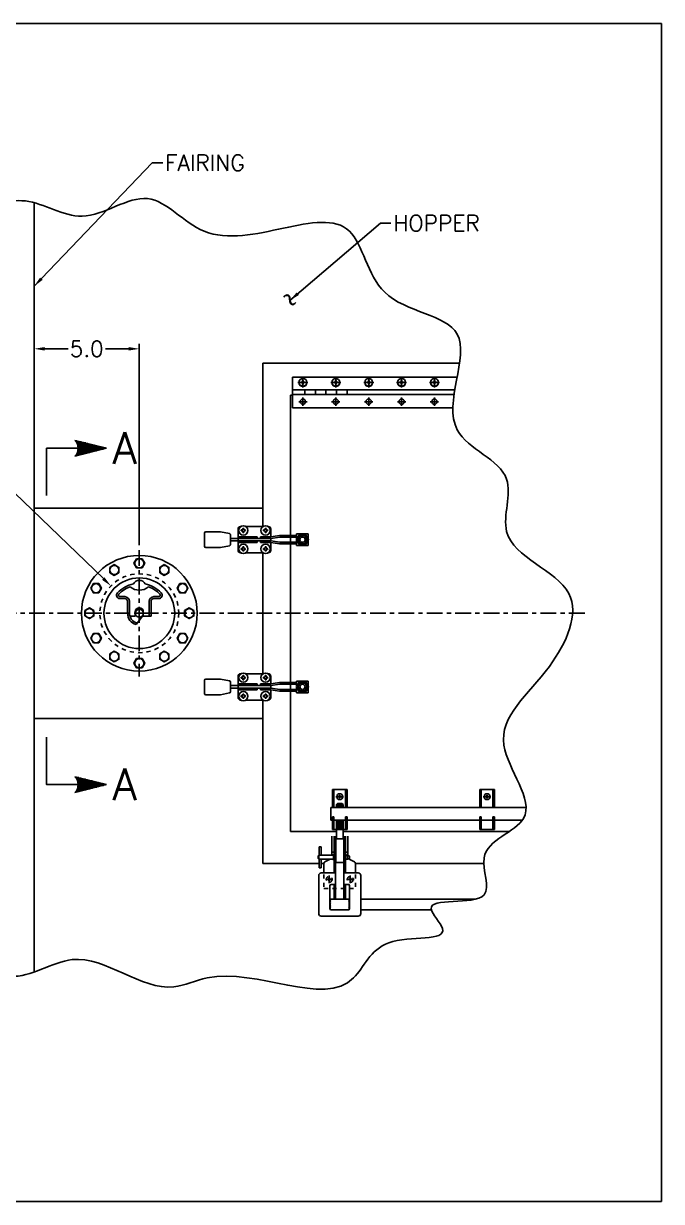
# Model space of a CAD drawing. Extents: x 0 to 235, y -192 to 68.
# Drawn here: x 219.85 to 235, y -112.75 to -84.75 of the extents above; entities that cross this region are included whole.
import ezdxf
from ezdxf.enums import TextEntityAlignment as Align

# ---------------------------------------------------------------- set-up
doc = ezdxf.new("R2010")
doc.units = 0
doc.header["$LTSCALE"] = 0.3
doc.header["$MEASUREMENT"] = 0
doc.linetypes.add('CENTER', pattern=[2, 1.25, -0.25, 0.25, -0.25])
doc.linetypes.add('HIDDEN', pattern=[0.375, 0.25, -0.125])
doc.layers.get('0').update_dxf_attribs({"linetype": 'CONTINUOUS'})
doc.layers.get('Defpoints').update_dxf_attribs({"linetype": 'CONTINUOUS'})
for name, color, linetype in [('1', 1, 'CONTINUOUS'), ('2', 6, 'CONTINUOUS'), ('HW', 6, 'CONTINUOUS'), ('NOTES', 2, 'CONTINUOUS')]:
    doc.layers.add(name, color=color, linetype=linetype)
doc.styles.add('130', font='ROMANS', dxfattribs={"height": 0.125})
doc.styles.add('250', font='ROMANS', dxfattribs={"height": 0.25})
doc.styles.add('ROMANS', font='ROMANS.shx')
doc.dimstyles.new('DECIMAL', dxfattribs={"dimtxt": 0.125, "dimasz": 0.15, "dimexe": 0.12, "dimexo": 0.12, "dimgap": 0.05, "dimtad": 0, "dimtih": 1, "dimtoh": 1, "dimzin": 4, "dimdsep": 46, "dimtxsty": 'ROMANS', "dimcen": 0.09, "dimclrd": 6, "dimclre": 6, "dimclrt": 256, "dimadec": 0, "dimazin": 0, "dimtfac": 0.72, "dimtofl": 0, "dimtmove": 0, "dimatfit": 3, "dimfxl": 1, "dimtolj": 1, "dimtzin": 4, "dimarcsym": 0})
doc.dimstyles.new('FRACTION', dxfattribs={"dimtxt": 0.125, "dimasz": 0.15, "dimexe": 0.12, "dimexo": 0.12, "dimgap": 0.05, "dimtad": 0, "dimtih": 1, "dimtoh": 1, "dimdec": 4, "dimzin": 4, "dimdsep": 46, "dimlunit": 5, "dimtxsty": 'ROMANS', "dimcen": 0.09, "dimclrd": 6, "dimclre": 6, "dimclrt": 256, "dimadec": 0, "dimazin": 0, "dimtfac": 0.72, "dimtdec": 4, "dimtofl": 0, "dimtmove": 0, "dimatfit": 3, "dimfxl": 1, "dimfrac": 2, "dimtolj": 1, "dimtzin": 4, "dimarcsym": 0})

# ---------------------------------------------------------------- blocks, each defined once
blk = doc.blocks.new('*X22')
at = {"color": 0}
for p, q in [((29.507, 25.392), (29.53, 25.392)), ((29.514, 25.384), (29.565, 25.384)), ((29.52, 25.375), (29.6, 25.375)), ((29.526, 25.366), (29.635, 25.366)), ((29.53, 25.358), (29.67, 25.358)), ((29.534, 25.2), (29.7, 25.2)), ((29.535, 25.349), (29.705, 25.349)), ((29.538, 25.34), (29.74, 25.34)), ((29.538, 25.209), (29.735, 25.209)), ((29.541, 25.331), (29.775, 25.331)), ((29.541, 25.218), (29.77, 25.218)), ((29.544, 25.323), (29.81, 25.323)), ((29.544, 25.226), (29.805, 25.226)), ((29.546, 25.314), (29.845, 25.314)), ((29.546, 25.235), (29.84, 25.235)), ((29.548, 25.305), (29.88, 25.305)), ((29.548, 25.244), (29.875, 25.244)), ((29.549, 25.296), (29.915, 25.296)), ((29.549, 25.253), (29.91, 25.253)), ((29.55, 25.288), (29.95, 25.288)), ((29.55, 25.279), (29.985, 25.279)), ((29.55, 25.27), (29.98, 25.27)), ((29.55, 25.261), (29.945, 25.261)), ((29.506, 25.156), (29.525, 25.156)), ((29.513, 25.165), (29.56, 25.165)), ((29.519, 25.174), (29.595, 25.174)), ((29.525, 25.183), (29.63, 25.183)), ((29.53, 25.191), (29.665, 25.191))]:
    blk.add_line(p, q, dxfattribs=at)
blk = doc.blocks.new('SARROW')
at = {"layer": '1', "color": 11}
for p, q in [((-0.05, 0.125), (0.45, 0)), ((0.45, 0), (-0.05, -0.125))]:
    blk.add_line(p, q, dxfattribs=at)
blk.add_lwpolyline([(0, 0), (-0.5, 0), (-0.5, -0.75)], dxfattribs=at)
blk.add_arc((-0.18, 0), 0.18, 316.017, 43.983, dxfattribs=at)
blk.add_blockref('*X22', (-29.55, -25.275), dxfattribs=at)
blk = doc.blocks.new('*D27')
at = {"layer": 'Defpoints', "color": 0, "transparency": 16777216}
for p in [(220.096, -92.482), (220.096, -97.268), (222.596, -97.268)]:
    blk.add_point(p, dxfattribs=at)
at = {"layer": 'NOTES', "color": 6, "lineweight": -2, "transparency": 16777216}
for p, q in [((220.096, -97.148), (220.096, -92.362)), ((222.596, -97.148), (222.596, -92.362)), ((220.346, -92.482), (220.903, -92.482)), ((222.346, -92.482), (221.789, -92.482))]:
    blk.add_line(p, q, dxfattribs=at)
at = {"layer": 'NOTES', "color": 6, "transparency": 16777216}
for points in [[(220.346, -92.44), (220.346, -92.523), (220.096, -92.482)], [(222.346, -92.44), (222.346, -92.523), (222.596, -92.482)]]:
    blk.add_solid(points, dxfattribs=at)
at = {"layer": 'NOTES', "transparency": 16777216, "insert": (221.346, -92.482), "char_height": 0.375, "attachment_point": 5, "style": 'ROMANS'}
blk.add_mtext('\\A1;5.0', dxfattribs=at)
blk = doc.blocks.new('*D28')
at = {"layer": 'Defpoints', "color": 0, "transparency": 16777216}
for p in [(221.921, -98.118), (223.271, -99.419)]:
    blk.add_point(p, dxfattribs=at)
at = {"layer": 'NOTES', "color": 6, "lineweight": -2, "transparency": 16777216}
for p, q in [((214.617, -91.642), (215.197, -91.642)), ((215.197, -91.642), (221.741, -97.945)), ((222.506, -98.768), (222.686, -98.768)), ((222.596, -98.858), (222.596, -98.678))]:
    blk.add_line(p, q, dxfattribs=at)
at = {"layer": 'NOTES', "color": 6, "transparency": 16777216}
blk.add_solid([(221.77, -97.915), (221.712, -97.975), (221.921, -98.118)], dxfattribs=at)
at = {"layer": 'NOTES', "transparency": 16777216, "insert": (212.808, -91.642), "char_height": 0.375, "attachment_point": 5, "style": 'ROMANS'}
blk.add_mtext('\\A1;CUT ∅3 3/4\\PIN HOPPER', dxfattribs=at)

msp = doc.modelspace()

# ---------------------------------------------------------------- linework, layer by layer
at = {"layer": '1', "color": 41}
for p, q in [((220.09602, -89.009213), (220.09602, -107.298153)), ((230.203358, -92.822489), (225.53352, -92.822489)), ((225.53352, -92.822489), (225.53352, -96.706)), ((226.232401, -93.156393), (230.145769, -93.156393)), ((226.232401, -93.156393), (226.232401, -93.88294)), ((226.474901, -93.232115), (226.474901, -93.25652)), ((226.482401, -93.16265), (226.482401, -93.404552)), ((226.489901, -93.232115), (226.489901, -93.25652)), ((227.256299, -93.232115), (227.256299, -93.25652)), ((227.263799, -93.16265), (227.263799, -93.404552)), ((227.271299, -93.232115), (227.271299, -93.25652)), ((228.037698, -93.232115), (228.037698, -93.25652)), ((228.045198, -93.16265), (228.045198, -93.404552)), ((228.052698, -93.232115), (228.052698, -93.25652)), ((228.819097, -93.232115), (228.819097, -93.25652)), ((228.826597, -93.16265), (228.826597, -93.404552)), ((228.834097, -93.232115), (228.834097, -93.25652)), ((229.600495, -93.232115), (229.600495, -93.25652)), ((229.607995, -93.16265), (229.607995, -93.404552)), ((229.615495, -93.232115), (229.615495, -93.25652)), ((226.232401, -93.457582), (230.091197, -93.457582)), ((226.363642, -93.284838), (226.601124, -93.284838)), ((226.435496, -93.27152), (226.459901, -93.27152)), ((226.435496, -93.28652), (226.459901, -93.28652)), ((226.474901, -93.30152), (226.474901, -93.325924)), ((226.489901, -93.30152), (226.489901, -93.325924)), ((226.504901, -93.27152), (226.529305, -93.27152)), ((226.504901, -93.28652), (226.529305, -93.28652)), ((226.530901, -93.457582), (226.530901, -93.566562)), ((226.780901, -93.457582), (226.780901, -93.566562)), ((227.030901, -93.457582), (227.030901, -93.566562)), ((227.14504, -93.284838), (227.382523, -93.284838)), ((227.216895, -93.27152), (227.241299, -93.27152)), ((227.216895, -93.28652), (227.241299, -93.28652)), ((227.256299, -93.30152), (227.256299, -93.325924)), ((227.271299, -93.30152), (227.271299, -93.325924)), ((227.280901, -93.457582), (227.280901, -93.566562)), ((227.286299, -93.27152), (227.310704, -93.27152)), ((227.286299, -93.28652), (227.310704, -93.28652)), ((227.530901, -93.457582), (227.530901, -93.566562)), ((227.926439, -93.284838), (228.163921, -93.284838)), ((227.998294, -93.27152), (228.022698, -93.27152)), ((227.998294, -93.28652), (228.022698, -93.28652)), ((228.037698, -93.30152), (228.037698, -93.325924)), ((228.052698, -93.30152), (228.052698, -93.325924)), ((228.067698, -93.27152), (228.092102, -93.27152)), ((228.067698, -93.28652), (228.092102, -93.28652)), ((228.707838, -93.284838), (228.94532, -93.284838)), ((228.779693, -93.27152), (228.804097, -93.27152)), ((228.779693, -93.28652), (228.804097, -93.28652)), ((228.819097, -93.30152), (228.819097, -93.325924)), ((228.834097, -93.30152), (228.834097, -93.325924)), ((228.849097, -93.27152), (228.873501, -93.27152)), ((228.849097, -93.28652), (228.873501, -93.28652)), ((229.489237, -93.284838), (229.726719, -93.284838)), ((229.561091, -93.27152), (229.585495, -93.27152)), ((229.561091, -93.28652), (229.585495, -93.28652)), ((229.600495, -93.30152), (229.600495, -93.325924)), ((229.615495, -93.30152), (229.615495, -93.325924)), ((229.630495, -93.27152), (229.6549, -93.27152)), ((229.630495, -93.28652), (229.6549, -93.28652)), ((226.187401, -93.580707), (226.187401, -96.916)), ((226.187401, -93.580707), (226.232401, -93.580707)), ((226.232401, -93.566562), (230.074418, -93.566562)), ((226.382543, -93.738699), (226.580194, -93.738699)), ((226.482401, -93.638872), (226.482401, -93.841198)), ((227.163941, -93.738699), (227.361593, -93.738699)), ((227.263799, -93.638872), (227.263799, -93.841198)), ((227.94534, -93.738699), (228.142992, -93.738699)), ((228.045198, -93.638872), (228.045198, -93.841198)), ((228.726739, -93.738699), (228.924391, -93.738699)), ((228.826597, -93.638872), (228.826597, -93.841198)), ((229.508137, -93.738699), (229.705789, -93.738699)), ((229.607995, -93.638872), (229.607995, -93.841198)), ((226.232401, -93.88294), (230.046115, -93.88294)), ((225.53352, -96.2685), (220.09602, -96.2685)), ((224.14602, -97.176), (224.14602, -96.861)), ((224.518058, -96.831), (224.17602, -96.831)), ((224.523925, -96.831579), (224.735052, -96.873687)), ((224.94102, -97.2685), (224.94102, -96.7685)), ((225.006491, -96.706), (225.00352, -96.706)), ((225.536491, -96.706), (225.12555, -96.706)), ((225.65852, -96.706), (225.65555, -96.706)), ((225.72102, -96.948024), (225.72102, -96.7685)), ((226.33102, -97.010987), (226.33102, -96.8785)), ((226.61102, -96.8785), (226.33102, -96.8785)), ((226.61102, -97.010987), (226.61102, -96.8785)), ((224.759184, -97.133892), (224.759184, -96.903107)), ((225.72102, -96.9885), (224.759184, -96.9885)), ((225.72102, -97.0485), (224.759184, -97.0485)), ((225.392833, -96.9485), (224.953777, -96.9485)), ((224.953777, -96.9885), (224.953777, -96.9485)), ((224.953777, -97.0885), (224.953777, -97.0485)), ((225.392833, -97.0885), (224.953777, -97.0885)), ((225.392833, -96.9885), (225.392833, -96.9485)), ((225.392833, -97.0885), (225.392833, -97.0485)), ((225.47102, -96.9885), (225.47102, -96.9485)), ((225.717945, -96.9485), (225.47102, -96.9485)), ((225.47102, -97.0885), (225.47102, -97.0485)), ((225.717945, -97.0885), (225.47102, -97.0885)), ((225.717945, -96.9485), (225.928073, -96.916)), ((225.717945, -97.0885), (225.928073, -97.121)), ((225.72102, -96.9885), (225.931148, -96.956)), ((225.72102, -97.0485), (225.72102, -96.9885)), ((225.72102, -97.0485), (225.931148, -97.081)), ((225.72102, -97.2685), (225.72102, -97.088975)), ((226.33102, -96.916), (225.928073, -96.916)), ((226.33102, -97.121), (225.928073, -97.121)), ((226.33102, -96.956), (225.931148, -96.956)), ((226.33102, -97.081), (225.931148, -97.081)), ((226.187401, -96.956), (226.187401, -97.081)), ((226.187401, -97.081), (226.187401, -96.956)), ((226.187401, -97.121), (226.187401, -100.416)), ((226.33102, -97.1585), (226.33102, -97.026013)), ((226.61102, -97.1585), (226.33102, -97.1585)), ((226.61102, -97.1585), (226.61102, -97.026013)), ((224.518058, -97.206), (224.17602, -97.206)), ((224.735052, -97.163313), (224.523925, -97.20542)), ((225.006491, -97.331), (225.00352, -97.331)), ((225.536491, -97.331), (225.12555, -97.331)), ((225.53352, -97.331), (225.53352, -100.206)), ((225.65852, -97.331), (225.65555, -97.331)), ((225.006491, -100.206), (225.00352, -100.206)), ((225.536491, -100.206), (225.12555, -100.206)), ((225.65852, -100.206), (225.65555, -100.206)), ((224.14602, -100.361), (224.14602, -100.676)), ((224.518058, -100.331), (224.17602, -100.331)), ((224.735052, -100.373687), (224.523925, -100.331579)), ((224.759184, -100.403107), (224.759184, -100.633892)), ((225.72102, -100.4885), (224.759184, -100.4885)), ((224.94102, -100.2685), (224.94102, -100.7685)), ((225.392833, -100.4485), (224.953777, -100.4485)), ((224.953777, -100.4485), (224.953777, -100.4885)), ((225.392833, -100.4485), (225.392833, -100.4885)), ((225.47102, -100.4485), (225.47102, -100.4885)), ((225.717945, -100.4485), (225.47102, -100.4485)), ((225.717945, -100.4485), (225.928073, -100.416)), ((225.72102, -100.2685), (225.72102, -100.448024)), ((225.72102, -100.4885), (225.931148, -100.456)), ((225.72102, -100.4885), (225.72102, -100.5485)), ((226.33102, -100.416), (225.928073, -100.416)), ((226.33102, -100.456), (225.931148, -100.456)), ((226.187401, -100.456), (226.187401, -100.581)), ((226.187401, -100.456), (226.187401, -100.581)), ((226.33102, -100.3785), (226.33102, -100.510987)), ((226.61102, -100.3785), (226.33102, -100.3785)), ((226.61102, -100.3785), (226.61102, -100.510987)), ((224.518058, -100.706), (224.17602, -100.706)), ((224.523925, -100.70542), (224.735052, -100.663313)), ((225.72102, -100.5485), (224.759184, -100.5485)), ((224.953777, -100.5485), (224.953777, -100.5885)), ((225.392833, -100.5885), (224.953777, -100.5885)), ((225.392833, -100.5485), (225.392833, -100.5885)), ((225.47102, -100.5485), (225.47102, -100.5885)), ((225.717945, -100.5885), (225.47102, -100.5885)), ((225.717945, -100.5885), (225.928073, -100.621)), ((225.72102, -100.5485), (225.931148, -100.581)), ((225.72102, -100.588975), (225.72102, -100.7685)), ((226.33102, -100.621), (225.928073, -100.621)), ((226.33102, -100.581), (225.931148, -100.581)), ((226.187401, -100.621), (226.187401, -103.956157)), ((226.33102, -100.526013), (226.33102, -100.6585)), ((226.61102, -100.6585), (226.33102, -100.6585)), ((226.61102, -100.526013), (226.61102, -100.6585)), ((225.006491, -100.831), (225.00352, -100.831)), ((225.536491, -100.831), (225.12555, -100.831)), ((225.53352, -100.831), (225.53352, -104.714511)), ((225.65852, -100.831), (225.65555, -100.831)), ((225.53352, -101.2685), (220.09602, -101.2685)), ((227.182401, -102.953657), (227.182401, -103.386157)), ((227.182401, -102.953657), (227.532401, -102.953657)), ((227.217401, -102.953657), (227.217401, -103.386157)), ((227.497401, -102.953657), (227.497401, -103.386157)), ((227.532401, -102.953657), (227.532401, -103.386157)), ((230.682401, -102.953657), (231.032401, -102.953657)), ((230.682401, -102.953657), (230.682401, -103.386157)), ((230.717401, -102.953657), (230.717401, -103.386157)), ((230.997401, -102.953657), (230.997401, -103.386157)), ((231.032401, -102.953657), (231.032401, -103.386157)), ((227.268331, -103.128657), (227.446443, -103.128657)), ((227.279401, -103.317264), (227.304401, -103.292264)), ((227.279401, -103.386157), (227.279401, -103.317264)), ((227.279401, -103.317264), (227.435401, -103.317264)), ((227.304401, -103.292264), (227.410401, -103.292264)), ((227.322223, -103.123032), (227.340526, -103.123032)), ((227.322223, -103.134282), (227.340526, -103.134282)), ((227.351776, -103.111782), (227.351776, -103.093479)), ((227.351776, -103.163835), (227.351776, -103.145532)), ((227.363026, -103.111782), (227.363026, -103.093479)), ((227.363026, -103.163835), (227.363026, -103.145532)), ((227.374276, -103.123032), (227.392579, -103.123032)), ((227.374276, -103.134282), (227.392579, -103.134282)), ((227.435401, -103.317264), (227.410401, -103.292264)), ((227.435401, -103.386157), (227.435401, -103.317264)), ((230.768331, -103.128657), (230.946443, -103.128657)), ((230.822223, -103.123032), (230.840526, -103.123032)), ((230.822223, -103.134282), (230.840526, -103.134282)), ((230.851776, -103.111782), (230.851776, -103.093479)), ((230.851776, -103.163835), (230.851776, -103.145532)), ((230.863026, -103.111782), (230.863026, -103.093479)), ((230.863026, -103.163835), (230.863026, -103.145532)), ((230.874276, -103.123032), (230.892579, -103.123032)), ((230.874276, -103.134282), (230.892579, -103.134282)), ((227.142401, -103.386157), (231.784922, -103.386157)), ((227.142401, -103.386157), (227.142401, -103.686157)), ((227.279401, -103.367264), (227.435401, -103.367264)), ((227.300345, -103.342264), (227.417192, -103.342264)), ((227.142401, -103.686157), (227.182401, -103.686157)), ((227.182401, -103.607236), (227.182401, -103.906157)), ((227.182401, -103.607236), (227.217401, -103.607236)), ((227.217401, -103.607236), (227.217401, -103.906157)), ((227.217401, -103.686157), (227.497401, -103.686157)), ((227.279401, -104.127264), (227.279401, -103.686157)), ((227.279401, -103.712264), (227.435401, -103.712264)), ((227.279401, -103.762264), (227.435401, -103.762264)), ((227.279401, -103.812264), (227.435401, -103.812264)), ((227.279401, -103.862264), (227.435401, -103.862264)), ((227.294911, -103.737264), (227.418446, -103.737264)), ((227.294911, -103.787264), (227.418446, -103.787264)), ((227.294911, -103.837264), (227.418446, -103.837264)), ((227.435401, -104.127264), (227.435401, -103.686157)), ((227.497401, -103.607236), (227.497401, -103.906157)), ((227.497401, -103.607236), (227.532401, -103.607236)), ((227.532401, -103.607236), (227.532401, -103.906157)), ((227.532401, -103.686157), (230.682401, -103.686157)), ((227.532401, -103.686157), (227.572401, -103.686157)), ((230.682401, -103.607236), (230.682401, -103.906157)), ((230.682401, -103.607236), (230.717401, -103.607236)), ((230.717401, -103.607236), (230.717401, -103.906157)), ((230.717401, -103.686157), (230.997401, -103.686157)), ((230.997401, -103.607236), (230.997401, -103.906157)), ((230.997401, -103.607236), (231.032401, -103.607236)), ((231.032401, -103.607236), (231.032401, -103.906157)), ((231.032401, -103.686157), (231.697154, -103.686157)), ((226.187401, -103.956157), (227.279401, -103.956157)), ((227.167401, -104.064764), (227.167401, -104.519764)), ((227.182401, -103.906157), (227.277401, -103.906157)), ((227.222401, -104.067264), (227.222401, -104.942264)), ((227.259901, -104.067264), (227.259901, -105.567264)), ((227.263901, -104.692264), (227.263901, -104.127264)), ((227.263901, -104.127264), (227.450901, -104.127264)), ((227.279401, -103.912264), (227.435401, -103.912264)), ((227.294911, -103.887264), (227.418446, -103.887264)), ((227.435401, -103.956157), (231.382699, -103.956157)), ((227.437401, -103.906157), (227.532401, -103.906157)), ((227.450901, -104.692264), (227.450901, -104.127264)), ((227.454901, -104.067264), (227.454901, -105.567264)), ((227.492401, -104.067264), (227.492401, -104.942264)), ((227.547401, -104.064764), (227.547401, -104.522173)), ((230.682401, -103.906157), (231.032401, -103.906157)), ((226.869901, -104.317264), (226.869901, -104.519764)), ((226.869901, -104.317264), (226.914901, -104.317264)), ((226.914901, -104.317264), (226.914901, -104.519764)), ((226.869901, -104.714511), (225.53352, -104.714511)), ((226.862401, -104.519764), (226.847401, -104.534764)), ((226.847401, -104.534764), (226.847401, -104.599764)), ((226.847401, -104.599764), (226.862401, -104.614764)), ((226.862401, -104.519764), (227.207401, -104.519764)), ((226.862401, -104.519764), (226.862401, -104.614764)), ((226.862401, -104.614764), (227.207401, -104.614764)), ((226.869901, -104.614764), (226.869901, -104.817264)), ((226.914901, -104.614764), (226.914901, -104.817264)), ((226.982484, -104.714511), (226.914901, -104.714511)), ((226.982401, -104.717243), (226.982401, -104.944214)), ((227.006844, -104.677212), (227.128453, -104.614764)), ((227.167401, -104.444764), (227.222401, -104.444764)), ((227.207401, -104.494764), (227.207401, -104.639764)), ((227.207401, -104.494764), (227.222401, -104.494764)), ((227.207401, -104.639764), (227.222401, -104.639764)), ((227.263901, -104.692264), (227.450901, -104.692264)), ((227.492401, -104.444764), (227.547401, -104.444764)), ((227.541241, -104.519764), (227.541241, -104.614764)), ((227.541241, -104.519764), (227.592401, -104.539764)), ((227.541241, -104.614764), (227.592401, -104.594764)), ((227.707957, -104.677212), (227.566851, -104.604752)), ((227.592401, -104.539764), (227.592401, -104.594764)), ((230.778294, -104.714511), (227.732318, -104.714511)), ((227.732401, -104.717243), (227.732401, -104.944214)), ((226.869901, -104.817264), (226.914901, -104.817264)), ((226.857401, -105.002264), (226.857401, -105.907264)), ((227.018331, -105.094764), (227.196443, -105.094764)), ((227.072223, -105.089139), (227.090526, -105.089139)), ((227.072223, -105.100389), (227.090526, -105.100389)), ((227.101776, -105.077889), (227.101776, -105.059586)), ((227.101776, -105.129942), (227.101776, -105.111639)), ((227.107401, -105.186405), (227.107401, -105.004979)), ((227.113026, -105.077889), (227.113026, -105.059586)), ((227.113026, -105.129942), (227.113026, -105.111639)), ((227.122401, -105.247264), (227.122401, -105.787264)), ((227.124276, -105.089139), (227.142579, -105.089139)), ((227.124276, -105.100389), (227.142579, -105.100389)), ((227.222401, -105.217264), (227.222401, -105.567264)), ((227.492401, -105.217264), (227.492401, -105.567264)), ((227.518331, -105.094764), (227.696443, -105.094764)), ((227.572223, -105.089139), (227.590526, -105.089139)), ((227.572223, -105.100389), (227.590526, -105.100389)), ((227.592401, -105.247264), (227.592401, -105.787264)), ((227.601776, -105.077889), (227.601776, -105.059586)), ((227.601776, -105.129942), (227.601776, -105.111639)), ((227.607401, -105.186405), (227.607401, -105.004979)), ((227.613026, -105.077889), (227.613026, -105.059586)), ((227.613026, -105.129942), (227.613026, -105.111639)), ((227.624276, -105.089139), (227.642579, -105.089139)), ((227.624276, -105.100389), (227.642579, -105.100389)), ((227.857401, -105.002264), (227.857401, -105.907264))]:
    msp.add_line(p, q, dxfattribs=at)
at = {"layer": '1', "color": 4, "linetype": 'CENTER'}
msp.add_line((222.59602, -97.2685), (222.59602, -100.2685), dxfattribs=at)
msp.add_line((222.59602, -97.2685), (222.59602, -100.2685), dxfattribs=at)
at = {"layer": '1', "color": 41, "linetype": 'CENTER'}
for p, q in [((227.492401, -104.614764), (227.541241, -104.614764)), ((227.522401, -104.519764), (227.541241, -104.519764))]:
    msp.add_line(p, q, dxfattribs=at)
at = {"layer": '1', "color": 41, "linetype": 'Continuous'}
for p, q in [((226.917401, -104.942264), (227.259901, -104.942264)), ((227.454901, -104.942264), (227.797401, -104.942264)), ((227.152401, -105.217264), (227.259901, -105.217264)), ((227.454901, -105.217264), (227.562401, -105.217264)), ((227.122401, -105.567264), (227.592401, -105.567264)), ((227.152401, -105.817264), (227.562401, -105.817264)), ((227.857401, -105.567264), (230.575325, -105.567264)), ((227.857401, -105.817264), (229.535157, -105.817264)), ((226.917401, -105.967264), (227.797401, -105.967264))]:
    msp.add_line(p, q, dxfattribs=at)
at = {"layer": '1', "color": 41, "linetype": 'HIDDEN'}
for p, q in [((226.982401, -104.974412), (226.982401, -105.314764)), ((227.732401, -104.974412), (227.732401, -105.314764)), ((226.982401, -105.314764), (227.732401, -105.314764)), ((227.122401, -105.567264), (227.120656, -105.567264)), ((227.492401, -105.567264), (227.491157, -105.567264)), ((227.592401, -105.567264), (227.594145, -105.567264)), ((227.857401, -105.567264), (227.857325, -105.567264)), ((227.857401, -105.817264), (227.857325, -105.817264))]:
    msp.add_line(p, q, dxfattribs=at)
at = {"layer": '1', "color": 6}
for points in [[(221.89198, -97.676418), (221.89198, -97.803771), (222.00227, -97.867447), (222.11256, -97.803771), (222.11256, -97.676418), (222.00227, -97.612742)], [(222.532344, -97.47071), (222.468668, -97.581), (222.532344, -97.69129), (222.659696, -97.69129), (222.723372, -97.581), (222.659696, -97.47071)], [(223.18977, -97.612742), (223.07948, -97.676418), (223.07948, -97.803771), (223.18977, -97.867447), (223.30006, -97.803771), (223.30006, -97.676418)], [(221.440263, -98.17475), (221.503939, -98.28504), (221.631291, -98.28504), (221.694967, -98.17475), (221.631291, -98.06446), (221.503939, -98.06446)], [(223.688101, -98.06446), (223.560749, -98.06446), (223.497073, -98.17475), (223.560749, -98.28504), (223.688101, -98.28504), (223.751778, -98.17475)], [(221.29823, -98.832176), (221.40852, -98.895852), (221.51881, -98.832176), (221.51881, -98.704824), (221.40852, -98.641148), (221.29823, -98.704824)], [(223.89381, -98.704824), (223.78352, -98.641148), (223.67323, -98.704824), (223.67323, -98.832176), (223.78352, -98.895852), (223.89381, -98.832176)], [(221.503939, -99.47254), (221.631291, -99.47254), (221.694967, -99.36225), (221.631291, -99.25196), (221.503939, -99.25196), (221.440263, -99.36225)], [(223.751778, -99.36225), (223.688101, -99.25196), (223.560749, -99.25196), (223.497073, -99.36225), (223.560749, -99.47254), (223.688101, -99.47254)], [(222.00227, -99.924257), (222.11256, -99.860581), (222.11256, -99.733229), (222.00227, -99.669553), (221.89198, -99.733229), (221.89198, -99.860581)], [(223.30006, -99.860581), (223.30006, -99.733229), (223.18977, -99.669553), (223.07948, -99.733229), (223.07948, -99.860581), (223.18977, -99.924257)], [(222.659696, -100.06629), (222.723372, -99.956), (222.659696, -99.84571), (222.532344, -99.84571), (222.468668, -99.956), (222.532344, -100.06629)]]:
    msp.add_lwpolyline(points, close=True, dxfattribs=at)
at = {"layer": '1', "color": 41}
for centre, radius in [((226.482401, -93.27902), 0.0935), ((227.263799, -93.27902), 0.0935), ((228.045198, -93.27902), 0.0935), ((228.826597, -93.27902), 0.0935), ((229.607995, -93.27902), 0.0935), ((226.482401, -93.738699), 0.0625), ((227.263799, -93.738699), 0.0625), ((228.045198, -93.738699), 0.0625), ((228.826597, -93.738699), 0.0625), ((229.607995, -93.738699), 0.0625), ((227.357401, -103.128657), 0.070125), ((230.857401, -103.128657), 0.070125)]:
    msp.add_circle(centre, radius, dxfattribs=at)
at = {"layer": '1', "color": 6}
for centre in [(222.00227, -97.740095), (222.59602, -97.581), (223.18977, -97.740095), (221.567615, -98.17475), (223.624425, -98.17475), (221.40852, -98.7685), (223.78352, -98.7685), (221.567615, -99.36225), (223.624425, -99.36225), (222.00227, -99.796905), (222.59602, -99.956), (223.18977, -99.796905)]:
    msp.add_circle(centre, 0.11029, dxfattribs=at)
at = {"layer": '1', "color": 41, "linetype": 'HIDDEN'}
for centre in [(227.107401, -105.094764), (227.607401, -105.094764)]:
    msp.add_circle(centre, 0.070125, dxfattribs=at)
at = {"layer": '1', "color": 41}
for centre, radius, start, end in [((226.482401, -93.27902), 0.0475, 80.9152797, 99.0847203), ((227.263799, -93.27902), 0.0475, 80.9152797, 99.0847203), ((228.045198, -93.27902), 0.0475, 80.9152797, 99.0847203), ((228.826597, -93.27902), 0.0475, 80.9152797, 99.0847203), ((229.607995, -93.27902), 0.0475, 80.9152797, 99.0847203), ((226.482401, -93.284838), 0.0935, 180, 0), ((226.482401, -93.27902), 0.0475, 170.9152797, 189.0847203), ((226.459901, -93.25652), 0.015, 270, 0), ((226.459901, -93.30152), 0.015, 0, 90), ((226.482401, -93.27902), 0.0475, 260.9152797, 279.0847203), ((226.504901, -93.25652), 0.015, 180, 270), ((226.504901, -93.30152), 0.015, 90, 180), ((226.482401, -93.27902), 0.0475, 350.9152797, 9.0847203), ((227.263799, -93.284838), 0.0935, 180, 0), ((227.263799, -93.27902), 0.0475, 170.9152797, 189.0847203), ((227.241299, -93.25652), 0.015, 270, 0), ((227.241299, -93.30152), 0.015, 0, 90), ((227.263799, -93.27902), 0.0475, 260.9152797, 279.0847203), ((227.286299, -93.25652), 0.015, 180, 270), ((227.286299, -93.30152), 0.015, 90, 180), ((227.263799, -93.27902), 0.0475, 350.9152797, 9.0847203), ((228.045198, -93.284838), 0.0935, 180, 0), ((228.045198, -93.27902), 0.0475, 170.9152797, 189.0847203), ((228.022698, -93.25652), 0.015, 270, 0), ((228.022698, -93.30152), 0.015, 0, 90), ((228.045198, -93.27902), 0.0475, 260.9152797, 279.0847203), ((228.067698, -93.25652), 0.015, 180, 270), ((228.067698, -93.30152), 0.015, 90, 180), ((228.045198, -93.27902), 0.0475, 350.9152797, 9.0847203), ((228.826597, -93.284838), 0.0935, 180, 0), ((228.826597, -93.27902), 0.0475, 170.9152797, 189.0847203), ((228.804097, -93.25652), 0.015, 270, 0), ((228.804097, -93.30152), 0.015, 0, 90), ((228.826597, -93.27902), 0.0475, 260.9152797, 279.0847203), ((228.849097, -93.25652), 0.015, 180, 270), ((228.849097, -93.30152), 0.015, 90, 180), ((228.826597, -93.27902), 0.0475, 350.9152797, 9.0847203), ((229.607995, -93.284838), 0.0935, 180, 0), ((229.607995, -93.27902), 0.0475, 170.9152797, 189.0847203), ((229.585495, -93.25652), 0.015, 270, 0), ((229.585495, -93.30152), 0.015, 0, 90), ((229.607995, -93.27902), 0.0475, 260.9152797, 279.0847203), ((229.630495, -93.25652), 0.015, 180, 270), ((229.630495, -93.30152), 0.015, 90, 180), ((229.607995, -93.27902), 0.0475, 350.9152797, 9.0847203), ((224.17602, -96.861), 0.03, 90, 180), ((224.518058, -96.861), 0.03, 78.7207841, 90), ((224.729184, -96.903107), 0.03, 0, 78.7207841), ((225.00352, -96.7685), 0.0625, 90, 180), ((225.65852, -96.7685), 0.0625, 0, 90), ((224.729184, -97.133892), 0.03, 281.2792159, 0), ((224.17602, -97.176), 0.03, 180, 270), ((224.518058, -97.176), 0.03, 270, 281.2792159), ((225.00352, -97.2685), 0.0625, 180, 270), ((225.65852, -97.2685), 0.0625, 270, 0), ((225.00352, -100.2685), 0.0625, 90, 180), ((225.65852, -100.2685), 0.0625, 0, 90), ((224.17602, -100.361), 0.03, 90, 180), ((224.518058, -100.361), 0.03, 78.7207841, 90), ((224.729184, -100.403107), 0.03, 360, 78.7207841), ((224.17602, -100.676), 0.03, 180, 270), ((224.518058, -100.676), 0.03, 270, 281.2792159), ((224.729184, -100.633892), 0.03, 281.2792159, 360), ((225.00352, -100.7685), 0.0625, 180, 270), ((225.65852, -100.7685), 0.0625, 270, 0), ((227.357401, -103.128657), 0.035625, 170.9152797, 189.0847203), ((227.340526, -103.111782), 0.01125, 270, 0), ((227.340526, -103.145532), 0.01125, 0, 90), ((227.357401, -103.128657), 0.035625, 80.9152797, 99.0847203), ((227.357401, -103.128657), 0.035625, 260.9152797, 279.0847203), ((227.374276, -103.111782), 0.01125, 180, 270), ((227.374276, -103.145532), 0.01125, 90, 180), ((227.357401, -103.128657), 0.035625, 350.9152797, 9.0847203), ((230.857401, -103.128657), 0.035625, 170.9152797, 189.0847203), ((230.840526, -103.111782), 0.01125, 270, 0), ((230.840526, -103.145532), 0.01125, 0, 90), ((230.857401, -103.128657), 0.035625, 80.9152797, 99.0847203), ((230.857401, -103.128657), 0.035625, 260.9152797, 279.0847203), ((230.874276, -103.111782), 0.01125, 180, 270), ((230.874276, -103.145532), 0.01125, 90, 180), ((230.857401, -103.128657), 0.035625, 350.9152797, 9.0847203), ((227.027401, -104.717243), 0.045, 117.1811111, 180), ((227.507401, -104.519764), 0.015, 0, 180), ((227.507401, -104.501191), 0.023874, 231.0759089, 308.9240911), ((227.687401, -104.717243), 0.045, 0, 62.8188889), ((226.917401, -105.002264), 0.06, 90, 180), ((227.797401, -105.002264), 0.06, 0, 90), ((227.107401, -105.094764), 0.035625, 170.9152797, 189.0847203), ((227.090526, -105.077889), 0.01125, 270, 0), ((227.090526, -105.111639), 0.01125, 0, 90), ((227.107401, -105.094764), 0.035625, 80.9152797, 99.0847203), ((227.107401, -105.094764), 0.035625, 260.9152797, 279.0847203), ((227.124276, -105.077889), 0.01125, 180, 270), ((227.124276, -105.111639), 0.01125, 90, 180), ((227.152401, -105.247264), 0.03, 90, 180), ((227.107401, -105.094764), 0.035625, 350.9152797, 9.0847203), ((227.562401, -105.247264), 0.03, 0, 90), ((227.607401, -105.094764), 0.035625, 170.9152797, 189.0847203), ((227.590526, -105.077889), 0.01125, 270, 0), ((227.590526, -105.111639), 0.01125, 0, 90), ((227.607401, -105.094764), 0.035625, 80.9152797, 99.0847203), ((227.607401, -105.094764), 0.035625, 260.9152797, 279.0847203), ((227.624276, -105.077889), 0.01125, 180, 270), ((227.624276, -105.111639), 0.01125, 90, 180), ((227.607401, -105.094764), 0.035625, 350.9152797, 9.0847203), ((227.149475, -105.5442), 0.027101, 177.4700145, 265.0237143), ((227.565326, -105.5442), 0.027101, 274.9762857, 2.5299855), ((227.149475, -105.574719), 0.027101, 177.4700145, 265.0237143), ((227.149475, -105.60422), 0.027101, 177.4700145, 265.0237143), ((227.149475, -105.63372), 0.027101, 177.4700145, 265.0237143), ((227.149475, -105.664239), 0.027101, 177.4700145, 265.0237143), ((227.149475, -105.72029), 0.027101, 94.9762857, 182.5299855), ((227.149475, -105.750808), 0.027101, 94.9762857, 182.5299855), ((227.149475, -105.780309), 0.027101, 94.9762857, 182.5299855), ((227.152401, -105.787264), 0.03, 180, 270), ((227.149475, -105.80981), 0.027101, 94.9762857, 156.0412001), ((227.149475, -105.840328), 0.027101, 94.9762857, 109.4710563), ((227.562401, -105.787264), 0.03, 270, 0), ((227.565326, -105.574719), 0.027101, 274.9762857, 2.5299855), ((227.565326, -105.60422), 0.027101, 274.9762857, 2.5299855), ((227.565326, -105.63372), 0.027101, 274.9762857, 2.5299855), ((227.565326, -105.664239), 0.027101, 274.9762857, 2.5299855), ((227.565326, -105.72029), 0.027101, 357.4700145, 85.0237143), ((227.565326, -105.750808), 0.027101, 357.4700145, 85.0237143), ((227.565326, -105.780309), 0.027101, 357.4700145, 85.0237143), ((227.565326, -105.80981), 0.027101, 23.9587999, 85.0237143), ((227.565326, -105.840328), 0.027101, 70.5289437, 85.0237143), ((226.917401, -105.907264), 0.06, 180, 270), ((227.797401, -105.907264), 0.06, 270, 0)]:
    msp.add_arc(centre, radius, start, end, dxfattribs=at)
msp.add_open_spline([(218.54852, -107.103294), (218.865336, -107.158787), (219.707592, -107.689184), (221.306866, -106.423077), (222.898157, -108.002908), (225.015095, -106.962529), (227.507723, -108.470901), (228.234866, -106.27801), (230.261463, -106.648914), (229.050815, -105.409006), (231.261631, -105.882836), (230.414913, -104.259644), (232.450421, -103.733183), (230.582765, -101.62168), (232.399397, -100.297503), (233.394786, -97.979289), (230.868909, -97.292094), (231.730716, -95.269047), (229.347347, -94.568755), (230.99639, -91.708279), (228.111616, -91.590335), (227.726399, -88.500312), (224.49669, -90.636793), (222.847938, -88.421361), (221.290315, -89.707681), (219.894708, -88.705053), (218.997764, -89.119708), (218.54852, -89.317658)], degree=3, knots=[2.632773385, 2.632773385, 2.632773385, 2.632773385, 4.655178626, 7.702115803, 12.701169915, 14.343363631, 21.29740617, 23.656860321, 26.2987979, 27.365657414, 29.963126448, 31.719559145, 34.374697427, 37.983150978, 42.302528409, 45.8888963, 50.070244281, 52.546986398, 55.868556242, 60.422576128, 64.401340002, 67.75602636, 74.663029503, 77.757208049, 80.980195541, 83.766458462, 86.55196549, 86.55196549, 86.55196549, 86.55196549], dxfattribs=at)
at = {"layer": '2'}
for p, q in [((222.135579, -98.373507), (222.251185, -98.373507)), ((222.135579, -98.418507), (222.251185, -98.418507)), ((222.316185, -98.768001), (222.316185, -98.483507)), ((222.361185, -98.768081), (222.361185, -98.483507)), ((222.830856, -98.838507), (222.830856, -98.483507)), ((222.875856, -98.838507), (222.875856, -98.483507)), ((222.940856, -98.373507), (223.056462, -98.373507)), ((222.940856, -98.418507), (223.056462, -98.418507)), ((222.371862, -98.838507), (222.501121, -98.838507)), ((222.501121, -98.72762), (222.501121, -98.838507)), ((222.518488, -99.03738), (222.669185, -98.838507)), ((222.669185, -98.838507), (222.875856, -98.838507)), ((222.691019, -98.731503), (222.691019, -98.838507))]:
    msp.add_line(p, q, dxfattribs=at)
for radius in [1.375, 0.84, 0.095]:
    msp.add_circle((222.59602, -98.7685), radius, dxfattribs=at)
at = {"layer": '2', "color": 4, "linetype": 'HIDDEN'}
msp.add_circle((222.59602, -98.7685), 0.9375, dxfattribs=at)
at = {"layer": '2'}
for centre, radius, start, end in [((222.59602, -98.140507), 0.155, 26.1177388, 153.8822612), ((222.59602, -98.7685), 0.71, 101.3042294, 136.9585136), ((222.59602, -98.7685), 0.665, 109.387863, 136.9585136), ((222.59602, -97.867007), 0.352022, 231.1632521, 308.8367479), ((222.59602, -98.7685), 0.71, 43.0414864, 78.6957706), ((222.59602, -98.7685), 0.665, 43.0414864, 70.612137), ((222.135579, -98.338507), 0.08, 136.9585136, 270), ((222.135579, -98.338507), 0.035, 136.9585136, 270), ((222.251185, -98.483507), 0.11, 0, 90), ((222.251185, -98.483507), 0.065, 0, 90), ((222.940856, -98.483507), 0.11, 90, 180), ((222.940856, -98.483507), 0.065, 90, 180), ((223.056462, -98.338507), 0.08, 270, 43.0414864), ((223.056462, -98.338507), 0.035, 270, 43.0414864), ((222.59602, -98.7685), 0.279836, 179.8978899, 253.9149476), ((222.59602, -98.7685), 0.234836, 179.8978899, 258.2104834), ((222.59602, -98.732), 0.095, 0, 180)]:
    msp.add_arc(centre, radius, start, end, dxfattribs=at)
at = {"layer": 'HW', "color": 41}
for p, q in [((225.05352, -96.786), (225.017608, -96.786)), ((225.05352, -96.811), (225.017608, -96.811)), ((225.05352, -96.750087), (225.05352, -96.786)), ((225.05352, -96.811), (225.05352, -96.846912)), ((225.07852, -96.750087), (225.07852, -96.786)), ((225.114432, -96.786), (225.07852, -96.786)), ((225.114432, -96.811), (225.07852, -96.811)), ((225.07852, -96.811), (225.07852, -96.846912)), ((225.58352, -96.786), (225.547608, -96.786)), ((225.58352, -96.811), (225.547608, -96.811)), ((225.58352, -96.750087), (225.58352, -96.786)), ((225.58352, -96.811), (225.58352, -96.846912)), ((225.60852, -96.750087), (225.60852, -96.786)), ((225.644432, -96.786), (225.60852, -96.786)), ((225.60852, -96.811), (225.60852, -96.846912)), ((225.644432, -96.811), (225.60852, -96.811)), ((225.05352, -97.226), (225.017608, -97.226)), ((225.05352, -97.251), (225.017608, -97.251)), ((225.05352, -97.190087), (225.05352, -97.226)), ((225.05352, -97.251), (225.05352, -97.286912)), ((225.07852, -97.190087), (225.07852, -97.226)), ((225.114432, -97.226), (225.07852, -97.226)), ((225.114432, -97.251), (225.07852, -97.251)), ((225.07852, -97.251), (225.07852, -97.286912)), ((225.58352, -97.226), (225.547608, -97.226)), ((225.58352, -97.251), (225.547608, -97.251)), ((225.58352, -97.190087), (225.58352, -97.226)), ((225.58352, -97.251), (225.58352, -97.286912)), ((225.60852, -97.190087), (225.60852, -97.226)), ((225.644432, -97.226), (225.60852, -97.226)), ((225.60852, -97.251), (225.60852, -97.286912)), ((225.644432, -97.251), (225.60852, -97.251)), ((225.05352, -100.286), (225.017608, -100.286)), ((225.05352, -100.311), (225.017608, -100.311)), ((225.05352, -100.286), (225.05352, -100.250087)), ((225.05352, -100.346912), (225.05352, -100.311)), ((225.07852, -100.286), (225.07852, -100.250087)), ((225.114432, -100.286), (225.07852, -100.286)), ((225.114432, -100.311), (225.07852, -100.311)), ((225.07852, -100.346912), (225.07852, -100.311)), ((225.58352, -100.286), (225.547608, -100.286)), ((225.58352, -100.311), (225.547608, -100.311)), ((225.58352, -100.286), (225.58352, -100.250087)), ((225.58352, -100.346912), (225.58352, -100.311)), ((225.60852, -100.286), (225.60852, -100.250087)), ((225.644432, -100.286), (225.60852, -100.286)), ((225.644432, -100.311), (225.60852, -100.311)), ((225.60852, -100.346912), (225.60852, -100.311)), ((225.05352, -100.726), (225.017608, -100.726)), ((225.05352, -100.751), (225.017608, -100.751)), ((225.05352, -100.726), (225.05352, -100.690087)), ((225.05352, -100.786912), (225.05352, -100.751)), ((225.07852, -100.726), (225.07852, -100.690087)), ((225.114432, -100.726), (225.07852, -100.726)), ((225.114432, -100.751), (225.07852, -100.751)), ((225.07852, -100.786912), (225.07852, -100.751)), ((225.58352, -100.726), (225.547608, -100.726)), ((225.58352, -100.751), (225.547608, -100.751)), ((225.58352, -100.726), (225.58352, -100.690087)), ((225.58352, -100.786912), (225.58352, -100.751)), ((225.60852, -100.726), (225.60852, -100.690087)), ((225.644432, -100.726), (225.60852, -100.726)), ((225.644432, -100.751), (225.60852, -100.751)), ((225.60852, -100.786912), (225.60852, -100.751))]:
    msp.add_line(p, q, dxfattribs=at)
for points in [[(226.543189, -97.1435), (226.615358, -97.0185), (226.543189, -96.8935), (226.398851, -96.8935), (226.326683, -97.0185), (226.398851, -97.1435)], [(226.543189, -100.3935), (226.615358, -100.5185), (226.543189, -100.6435), (226.398851, -100.6435), (226.326683, -100.5185), (226.398851, -100.3935)]]:
    msp.add_lwpolyline(points, close=True, dxfattribs=at)
for centre, radius in [((225.06602, -96.7985), 0.11), ((225.59602, -96.7985), 0.11), ((225.06602, -97.2385), 0.11), ((225.59602, -97.2385), 0.11), ((226.47102, -97.0185), 0.123476), ((226.47102, -97.0185), 0.095995), ((226.47102, -97.0185), 0.0625), ((225.06602, -100.2985), 0.11), ((225.59602, -100.2985), 0.11), ((226.47102, -100.5185), 0.123476), ((226.47102, -100.5185), 0.095995), ((226.47102, -100.5185), 0.0625), ((225.06602, -100.7385), 0.11), ((225.59602, -100.7385), 0.11)]:
    msp.add_circle(centre, radius, dxfattribs=at)
for centre, start, end in [((225.06602, -96.7985), 165.5224878, 194.4775122), ((225.06602, -96.7985), 75.5224878, 104.4775122), ((225.06602, -96.7985), 255.5224878, 284.4775122), ((225.06602, -96.7985), 345.5224878, 14.4775122), ((225.59602, -96.7985), 165.5224878, 194.4775122), ((225.59602, -96.7985), 75.5224878, 104.4775122), ((225.59602, -96.7985), 255.5224878, 284.4775122), ((225.59602, -96.7985), 345.5224878, 14.4775122), ((225.06602, -97.2385), 165.5224878, 194.4775122), ((225.06602, -97.2385), 75.5224878, 104.4775122), ((225.06602, -97.2385), 255.5224878, 284.4775122), ((225.06602, -97.2385), 345.5224878, 14.4775122), ((225.59602, -97.2385), 165.5224878, 194.4775122), ((225.59602, -97.2385), 75.5224878, 104.4775122), ((225.59602, -97.2385), 255.5224878, 284.4775122), ((225.59602, -97.2385), 345.5224878, 14.4775122), ((225.06602, -100.2985), 165.5224878, 194.4775122), ((225.06602, -100.2985), 75.5224878, 104.4775122), ((225.06602, -100.2985), 255.5224878, 284.4775122), ((225.06602, -100.2985), 345.5224878, 14.4775122), ((225.59602, -100.2985), 165.5224878, 194.4775122), ((225.59602, -100.2985), 75.5224878, 104.4775122), ((225.59602, -100.2985), 255.5224878, 284.4775122), ((225.59602, -100.2985), 345.5224878, 14.4775122), ((225.06602, -100.7385), 165.5224878, 194.4775122), ((225.06602, -100.7385), 75.5224878, 104.4775122), ((225.06602, -100.7385), 255.5224878, 284.4775122), ((225.06602, -100.7385), 345.5224878, 14.4775122), ((225.59602, -100.7385), 165.5224878, 194.4775122), ((225.59602, -100.7385), 75.5224878, 104.4775122), ((225.59602, -100.7385), 255.5224878, 284.4775122), ((225.59602, -100.7385), 345.5224878, 14.4775122)]:
    msp.add_arc(centre, 0.05, start, end, dxfattribs=at)
at = {"layer": 'NOTES'}
for p, q in [((207, -84.75), (235, -84.75)), ((235, -84.75), (235, -112.75)), ((235, -112.75), (207, -112.75))]:
    msp.add_line(p, q, dxfattribs=at)
at = {"layer": 'NOTES', "color": 6, "linetype": 'CENTER'}
msp.add_line((233.176426, -98.7685), (214.418825, -98.7685), dxfattribs=at)

# ---------------------------------------------------------------- block references
at = {"layer": 'NOTES', "xscale": 1.5, "yscale": 1.5, "zscale": 1.5}
msp.add_blockref('SARROW', (221.142458, -94.845195), dxfattribs=at)
at = {"layer": 'NOTES', "xscale": -1.5, "yscale": 1.5, "zscale": 1.5, "rotation": 180}
msp.add_blockref('SARROW', (221.142458, -102.840703), dxfattribs=at)

# ---------------------------------------------------------------- texts
at = {"layer": 'NOTES', "style": '130'}
msp.add_text('~', height=0.38, rotation=135, dxfattribs=at).set_placement((226.153796, -91.334806), align=Align.MIDDLE)
at = {"layer": 'NOTES', "color": 11, "style": '250'}
for p in [(222.249863, -94.839626), (222.249863, -102.835134)]:
    msp.add_text('A', height=0.75, dxfattribs=at).set_placement(p, align=Align.MIDDLE)
at = {"layer": 'NOTES', "char_height": 0.38, "attachment_point": 1, "style": '130'}
for s, insert in [('FAIRING', (223.212116, -87.869701)), ('\\A1;HOPPER', (228.633275, -89.305346))]:
    msp.add_mtext(s, dxfattribs=dict(at, insert=insert))

# ---------------------------------------------------------------- dimensions: what is measured, and where the dimension line sits
at = {"layer": 'NOTES'}
dim = msp.add_diameter_dim_2p(p1=(223.271269, -99.418843), p2=(221.920772, -98.118157), text='CUT <>\\PIN HOPPER', dimstyle='FRACTION', override={"dimtxt": 0.375, "dimasz": 0.25, "dimlfac": 2}, dxfattribs=at)
dim.commit()
dim.dimension.update_dxf_attribs({"geometry": '*D28', "text_midpoint": (212.807907, -91.642223), "dimtype": 163})
dim = msp.add_linear_dim(base=(220.09602, -92.48176), p1=(222.59602, -97.2685), p2=(220.09602, -97.2685), dimstyle='FRACTION', override={"dimtxt": 0.375, "dimasz": 0.25, "dimdec": 1, "dimlfac": 2, "dimlunit": 2}, dxfattribs=at)
dim.commit()
dim.dimension.update_dxf_attribs({"geometry": '*D27', "text_midpoint": (221.34608, -92.48176), "dimtype": 160})

# ---------------------------------------------------------------- leaders
at = {"layer": 'NOTES', "annotation_type": 0, "has_hookline": 1, "hookline_direction": 0}
for points, text_width in [([(220.09602, -90.995797), (222.902116, -88.059701), (223.152116, -88.059701)], 1.972381), ([(226.171469, -91.333303), (228.323275, -89.495346), (228.573275, -89.495346)], 2.153333)]:
    msp.add_leader(points, dimstyle='DECIMAL', override={"dimasz": 0.25, "dimgap": 0.06, "dimtad": 0}, dxfattribs=dict(at, text_width=text_width))

doc.saveas('drawing.dxf')
